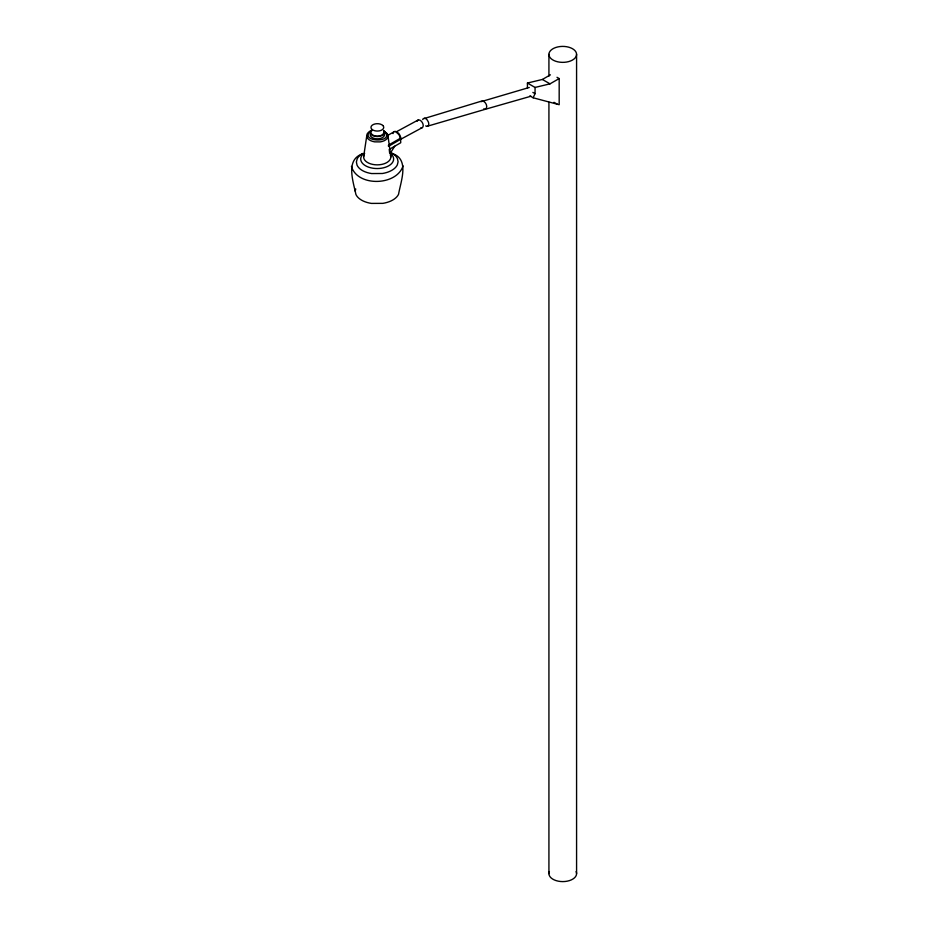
<?xml version="1.0" encoding="UTF-8"?>
<svg xmlns="http://www.w3.org/2000/svg" width="928" height="928" viewBox="0 0 928 928"><rect width="100%" height="100%" fill="white"/><g stroke="black" fill="none" stroke-linecap="round" stroke-linejoin="round"><path stroke-width="1.39" d="M363.59 156.994L367.001 134.258A10.394 5.997 0 0 1 371.908 130.546M390.514 153.062C410.373 157.667 400.919 180.624 398.553 194.288A22.481 12.98 0 0 1 382.835 203.36L371.409 203.406A21.669 12.516 0 0 1 355.911 194.462C353.023 180.438 344.671 157.888 364.692 153.306M384.818 131.602L387.637 134.386L387.695 137.576A10.394 5.997 0 0 1 380.213 141.891L374.68 141.856A10.985 6.345 0 0 1 367.047 137.448L366.664 135.848M355.204 191.168L355.726 188.964M403.054 165.845C396.836 185.971 357.303 187.05 351.422 166.332M529.876 95.897L533.136 97.776L535.05 93.647L535.05 87.441L527.429 83.044L527.429 88.009M390.444 153.016L394.69 146.241M481.017 101.686L529.262 87.476M370.539 130.778C358.266 142.866 396.998 143.167 383.89 130.929M387.707 135.442L393.843 131.892M527.429 83.044L542.393 79.46L550.408 74.832M535.05 87.441L550.002 83.856L559.178 78.567L559.178 104.702L533.136 97.776M395.966 131.996L418.018 120.083M400.304 139.502L422.356 127.577M425.685 125.883A4.246 2.448 60 0 0 427.216 126.278L485.216 109.307C488.696 107.416 485.634 101.048 482.142 100.932L423.029 118.888A4.559 2.633 60 0 0 422.727 119.584M427.216 126.278L428.342 125.593A4.559 2.633 60 0 0 428.342 121.951L427.216 119.979A4.246 2.448 60 0 0 424.154 118.204M530.944 96.234L485.216 109.307L483.674 108.936M556.997 77.302L559.178 78.567M542.393 79.46L550.002 83.856M553.993 102.312L557.264 104.191M532.869 92.394L535.05 93.647M388.02 135.975L390.839 157.041M386.535 132.89L386.86 135.5M389.621 152.958L389.238 149.385L400.745 142.738L400.502 136.799A5.487 3.167 60 0 0 398.414 133.145L395.444 131.416A5.487 3.167 60 0 0 393.066 133.586M576.578 54.381A13.827 7.981 0 0 1 555.837 61.294A13.827 7.981 0 0 1 555.837 47.467A13.827 7.981 0 0 1 576.578 54.381L576.578 873.619M548.924 54.381L548.924 76.131M548.924 102.231L548.924 873.619M391.419 154.28A16.472 9.512 0 0 1 377.197 168.548A16.472 9.512 0 0 1 362.894 154.303M390.12 152.262A20.242 11.693 0 0 1 397.439 158.653L398.089 161.762L397.323 164.882A21.472 12.4 0 0 1 382.417 173.49L371.618 173.559A20.242 11.693 0 0 1 357.036 165.138L356.387 162.029L357.164 158.908A21.472 12.4 0 0 1 362.662 153.48M390.386 155.011A13.607 7.853 0 0 1 377.209 164.859A13.607 7.853 0 0 1 364.101 154.976M383.647 132.716A7.18 4.141 0 0 1 378.125 138.829A7.18 4.141 0 0 1 370.458 133.551M383.647 130.43A7.18 4.141 0 0 1 377.197 136.578A7.18 4.141 0 0 1 371.212 130.28M417.229 121.208A4.327 2.506 60 0 1 422.344 122.577A4.327 2.506 60 0 1 420.976 127.704M396.906 132.866A4.338 2.506 60 0 1 399.075 135.152M399.562 136.172A4.338 2.506 60 0 1 399.875 137.205M383.74 132.426A6.38 3.689 0 0 1 379.796 135.836A6.38 3.689 0 0 1 372.836 135.036L371.826 134.27A6.38 3.689 0 0 1 371.826 130.581M576.114 871.554A13.827 7.981 0 0 1 562.751 881.6A13.827 7.981 0 0 1 549.399 871.554M400.757 138.075L400.745 139.235L388.472 146.322L388.472 145.128L400.745 138.04M382.881 125.535L381.872 124.77A6.38 3.689 0 0 0 373.462 124.456A6.38 3.689 0 0 0 371.826 129.224L372.836 129.978A6.38 3.689 0 0 0 381.234 130.303A6.38 3.689 0 0 0 382.881 125.535"/></g></svg>
